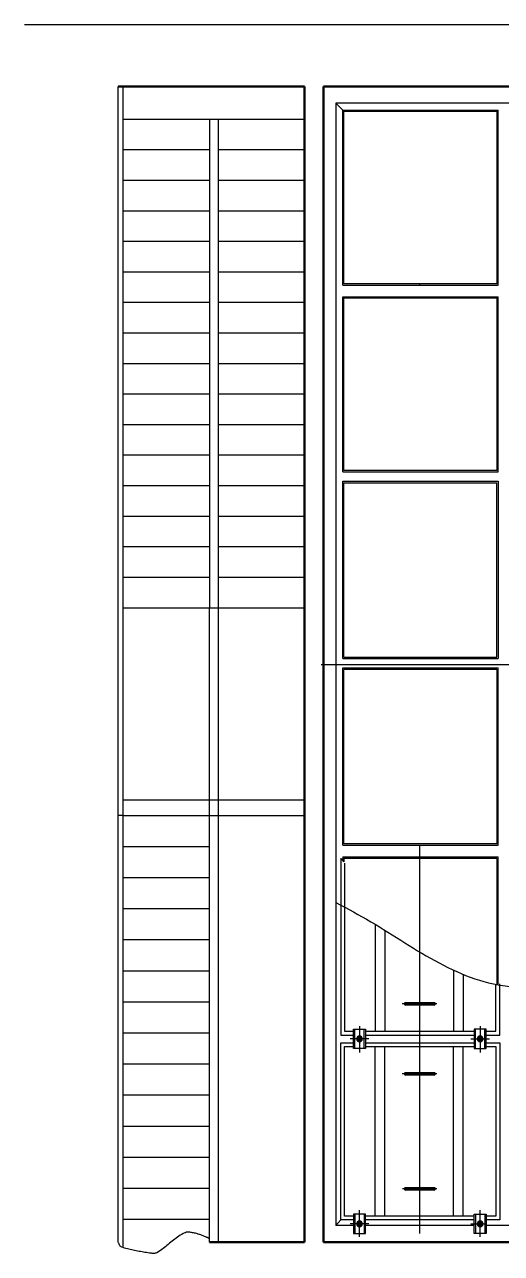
# Model space of a CAD drawing. Extents: x -170 to 1091, y -90 to 504.
# Drawn here: x 224 to 227.84, y 65.93 to 75.84 of the extents above; entities that cross this region are included whole.
import ezdxf

# ---------------------------------------------------------------- set-up
doc = ezdxf.new("R2010")
doc.units = 0
doc.header["$LTSCALE"] = 1000
for name, pattern in [('1 实线', [0]), ('2 虚线', [5.75, 4.5, -1.25]), ('4 点画线', [9, 6.25, -1.25, 0.25, -1.25]), ('5 双点画线', [10.5, 6.25, -1.25, 0.25, -1.25, 0.25, -1.25]), ('PF_CENTER', [400, 250, -50, 50, -50])]:
    doc.linetypes.add(name, pattern=pattern)
for name, color, linetype, lineweight in [('01 粗实线', 7, '1 实线', 50), ('02 细灰线', 253, '1 实线', 25), ('03 细红线', 6, '1 实线', 25), ('04 虚线', 54, '2 虚线', 25), ('05 点画线', 141, '4 点画线', 25), ('07 双点画线', 6, '5 双点画线', 25)]:
    doc.layers.add(name, color=color, linetype=linetype, lineweight=lineweight)
doc.layers.add('02', color=1, linetype='CONTINUOUS')
doc.layers.add('05', color=4, linetype='PF_CENTER')

msp = doc.modelspace()

# ---------------------------------------------------------------- linework, layer by layer
at = {"layer": '01 粗实线'}
for p, q in [((226.25632, 75.33535, 0), (224.75334, 75.33535, 0)), ((226.25632, 75.33535, 0), (226.25632, 66.01535, 0)), ((226.40879, 66.01535, 0), (226.40879, 75.33535, 0)), ((226.40879, 75.33535, 0), (231.55334, 75.33535, 0)), ((226.25632, 66.01535, 0), (225.48863, 66.01535, 0)), ((231.55334, 66.01535, 0), (226.40879, 66.01535, 0))]:
    msp.add_line(p, q, dxfattribs=at)
at = {"layer": '01 粗实线', "color": 253, "lineweight": 25}
for p, q in [((226.50683, 69.16243, 0), (226.50849, 69.16037, 0)), ((226.55219, 69.10616, 0), (226.57122, 69.08254, 0))]:
    msp.add_line(p, q, dxfattribs=at)
at = {"layer": '01 粗实线', "color": 2, "lineweight": 25}
msp.add_open_spline([(225.48863, 66.04495, 0), (225.48695, 66.04574, 0), (225.4836, 66.04733, 0), (225.47863, 66.04977, 0), (225.47365, 66.05217, 0), (225.46865, 66.05451, 0), (225.46102, 66.05774, 0), (225.4508, 66.06178, 0), (225.43806, 66.06681, 0), (225.42531, 66.0717, 0), (225.4125, 66.07645, 0), (225.39903, 66.08148, 0), (225.38464, 66.08598, 0), (225.36925, 66.08938, 0), (225.35376, 66.09213, 0), (225.33817, 66.09437, 0), (225.32569, 66.09672, 0), (225.31605, 66.09769, 0), (225.30939, 66.09701, 0), (225.30285, 66.09555, 0), (225.29648, 66.09344, 0), (225.27583, 66.08469, 0), (225.24263, 66.06551, 0), (225.19929, 66.03321, 0), (225.15791, 65.99817, 0), (225.11586, 65.96406, 0), (225.08428, 65.93965, 0), (225.06163, 65.92826, 0), (225.05087, 65.92585, 0), (225.03985, 65.92494, 0), (225.02875, 65.92524, 0), (225.00539, 65.92809, 0), (224.96993, 65.93361, 0), (224.92226, 65.9414, 0), (224.87485, 65.95044, 0), (224.82834, 65.96276, 0), (224.79373, 65.97005, 0), (224.77358, 65.98067, 0), (224.76775, 65.98883, 0), (224.76305, 65.9978, 0), (224.75881, 66.00723, 0), (224.75514, 66.01305, 0), (224.75334, 66.0159, 0)], degree=3, knots=[0, 0, 0, 0, 0.00557826, 0.01110413, 0.0166291, 0.02215148, 0.02767276, 0.04146282, 0.05512, 0.06877732, 0.08243428, 0.09609053, 0.11191349, 0.12760435, 0.14334537, 0.15910836, 0.17483891, 0.18146115, 0.18808701, 0.19479967, 0.20154005, 0.20819571, 0.26205743, 0.31592525, 0.370241, 0.42462465, 0.47856388, 0.48940023, 0.50028589, 0.51138339, 0.52255257, 0.53352661, 0.58195145, 0.63020725, 0.67842964, 0.72661994, 0.77466768, 0.78407666, 0.79373307, 0.80406349, 0.81457249, 0.82467763, 0.82467763, 0.82467763, 0.82467763], dxfattribs=at)
at = {"layer": '02', "ltscale": 8}
msp.add_line((224, 75.83535, 0), (277.35, 75.83535, 0), dxfattribs=at)
at = {"layer": '02 细灰线', "color": 7}
for p, q in [((224.75334, 69.45556, 0), (224.75334, 75.33535, 0)), ((224.79073, 75.33535, 0), (224.79073, 69.45556, 0)), ((226.50849, 75.20074, 0), (226.50849, 66.97068, 0)), ((229.20041, 75.20074, 0), (226.50849, 75.20074, 0)), ((226.50849, 75.20074, 0), (226.57122, 75.13801, 0)), ((226.56495, 75.14428, 0), (227.81681, 75.14428, 0)), ((226.56495, 73.73287, 0), (226.56495, 75.14428, 0)), ((226.57122, 75.13801, 0), (227.81681, 75.13801, 0)), ((226.57122, 73.74464, 0), (226.57122, 75.13801, 0)), ((227.80505, 75.13801, 0), (227.80505, 73.74464, 0)), ((227.81681, 75.13801, 0), (227.80505, 75.13801, 0)), ((224.79073, 75.07336, 0), (226.25632, 75.07336, 0)), ((225.48863, 75.07336, 0), (225.48863, 71.1327, 0)), ((225.55842, 75.07336, 0), (225.55842, 71.1327, 0)), ((224.79073, 74.82707, 0), (225.48863, 74.82707, 0)), ((225.55842, 74.82707, 0), (226.25632, 74.82707, 0)), ((224.79073, 74.58078, 0), (225.48863, 74.58078, 0)), ((225.55842, 74.58078, 0), (226.25632, 74.58078, 0)), ((224.79073, 74.33449, 0), (225.48863, 74.33449, 0)), ((225.55842, 74.33449, 0), (226.25632, 74.33449, 0)), ((224.79073, 74.0882, 0), (225.48863, 74.0882, 0)), ((225.55842, 74.0882, 0), (226.25632, 74.0882, 0)), ((224.79073, 73.8419, 0), (225.48863, 73.8419, 0)), ((225.55842, 73.8419, 0), (226.25632, 73.8419, 0)), ((227.80505, 73.74464, 0), (226.57122, 73.74464, 0)), ((226.50849, 73.69524, 0), (226.50849, 66.14971, 0)), ((226.56495, 72.22737, 0), (226.56495, 73.63878, 0)), ((226.56495, 73.63878, 0), (227.81681, 73.63878, 0)), ((226.56495, 73.63878, 0), (226.57122, 73.63251, 0)), ((224.79073, 73.59561, 0), (225.48863, 73.59561, 0)), ((225.55842, 73.59561, 0), (226.25632, 73.59561, 0)), ((226.57122, 72.23913, 0), (226.57122, 73.63251, 0)), ((226.57122, 73.63251, 0), (227.81681, 73.63251, 0)), ((227.80505, 73.63251, 0), (227.80505, 72.23913, 0)), ((227.81681, 73.63251, 0), (227.80505, 73.63251, 0)), ((224.79073, 73.34932, 0), (225.48863, 73.34932, 0)), ((225.55842, 73.34932, 0), (226.25632, 73.34932, 0)), ((224.79073, 73.10303, 0), (225.48863, 73.10303, 0)), ((225.55842, 73.10303, 0), (226.25632, 73.10303, 0)), ((224.79073, 72.85674, 0), (225.48863, 72.85674, 0)), ((225.55842, 72.85674, 0), (226.25632, 72.85674, 0)), ((224.79073, 72.61045, 0), (225.48863, 72.61045, 0)), ((225.55842, 72.61045, 0), (226.25632, 72.61045, 0)), ((224.79073, 72.36416, 0), (225.48863, 72.36416, 0)), ((225.55842, 72.36416, 0), (226.25632, 72.36416, 0)), ((226.56495, 70.72187, 0), (226.56495, 72.15209, 0)), ((227.80505, 72.23913, 0), (226.57122, 72.23913, 0)), ((224.79073, 72.11787, 0), (225.48863, 72.11787, 0)), ((225.55842, 72.11787, 0), (226.25632, 72.11787, 0)), ((226.57122, 70.73363, 0), (226.57122, 72.14033, 0)), ((226.57122, 72.14033, 0), (227.80505, 72.14033, 0)), ((227.80505, 70.73363, 0), (227.80505, 72.14033, 0)), ((224.79073, 71.87157, 0), (225.48863, 71.87157, 0)), ((225.55842, 71.87157, 0), (226.25632, 71.87157, 0)), ((224.79073, 71.62528, 0), (225.48863, 71.62528, 0)), ((225.55842, 71.62528, 0), (226.25632, 71.62528, 0)), ((224.79073, 71.37899, 0), (225.48863, 71.37899, 0)), ((225.55842, 71.37899, 0), (226.25632, 71.37899, 0)), ((224.79073, 71.1327, 0), (226.25632, 71.1327, 0)), ((225.48863, 66.01535, 0), (225.48863, 71.1327, 0)), ((225.55842, 71.1327, 0), (225.55842, 66.01535, 0)), ((226.57122, 70.73363, 0), (227.80505, 70.73363, 0)), ((226.56495, 69.21718, 0), (226.56495, 70.64659, 0)), ((227.80505, 70.63483, 0), (226.57122, 70.63483, 0)), ((226.57122, 69.22894, 0), (226.57122, 70.63483, 0)), ((227.80505, 70.63483, 0), (227.80505, 69.22894, 0)), ((224.79073, 69.58268, 0), (226.25632, 69.58268, 0)), ((224.79073, 69.45556, 0), (224.75334, 69.45556, 0)), ((224.79073, 69.45556, 0), (226.25632, 69.45556, 0)), ((227.80505, 69.22894, 0), (226.57122, 69.22894, 0)), ((226.54692, 69.11213, 0), (226.54692, 68.45737, 0)), ((226.56495, 69.12308, 0), (226.56495, 69.08976, 0)), ((227.80505, 69.11132, 0), (226.57122, 69.11132, 0)), ((226.57122, 69.11132, 0), (226.57122, 69.08197, 0)), ((227.80505, 69.11132, 0), (227.80505, 68.09462, 0)), ((226.50849, 68.45737, 0), (226.50849, 67.70462, 0)), ((226.54692, 68.45737, 0), (226.54692, 67.68625, 0)), ((227.82936, 67.68625, 0), (227.82936, 68.09792, 0)), ((227.3009, 67.94691, 0), (227.0688, 67.94691, 0)), ((227.3009, 67.92809, 0), (227.0688, 67.92809, 0)), ((226.50849, 67.70462, 0), (226.50849, 66.95186, 0)), ((226.54692, 67.68625, 0), (226.6493, 67.68625, 0)), ((226.54692, 67.62419, 0), (226.6493, 67.62419, 0)), ((226.54692, 66.95186, 0), (226.54692, 67.62419, 0)), ((226.74809, 67.68625, 0), (227.6216, 67.68625, 0)), ((226.74809, 67.62419, 0), (227.6216, 67.62419, 0)), ((227.7204, 67.68625, 0), (227.82936, 67.68625, 0)), ((227.7204, 67.62419, 0), (227.82936, 67.62419, 0)), ((227.82936, 67.62419, 0), (227.82936, 66.95186, 0)), ((227.3009, 67.38234, 0), (227.0688, 67.38234, 0)), ((227.3009, 67.36353, 0), (227.0688, 67.36353, 0)), ((226.50849, 66.95186, 0), (226.50849, 66.14971, 0)), ((226.54692, 66.19474, 0), (226.54692, 66.95186, 0)), ((227.82936, 66.95186, 0), (227.82936, 66.19474, 0)), ((227.3009, 66.45473, 0), (227.0688, 66.45473, 0)), ((227.3009, 66.43592, 0), (227.0688, 66.43592, 0)), ((226.54692, 66.19474, 0), (226.50849, 66.14971, 0)), ((226.6493, 66.14971, 0), (226.50849, 66.14971, 0)), ((226.6493, 66.19474, 0), (226.54692, 66.19474, 0)), ((227.6216, 66.19474, 0), (226.74809, 66.19474, 0)), ((227.6216, 66.14971, 0), (226.74809, 66.14971, 0)), ((227.82936, 66.19474, 0), (227.7204, 66.19474, 0)), ((228.03976, 66.14971, 0), (227.7204, 66.14971, 0))]:
    msp.add_line(p, q, dxfattribs=at)
at = {"layer": '02 细灰线', "color": 7, "elevation": 0}
for points in [[(226.74809, 67.57681), (226.6493, 67.57681), (226.6493, 67.73363), (226.74809, 67.73363)], [(227.6216, 67.57681), (227.7204, 67.57681), (227.7204, 67.73363), (227.6216, 67.73363)], [(226.69869, 67.67574), (226.67988, 67.66548), (226.67988, 67.64496), (226.69869, 67.6347), (226.71751, 67.64496), (226.71751, 67.66548)], [(227.671, 67.67574), (227.68982, 67.66548), (227.68982, 67.64496), (227.671, 67.6347), (227.65218, 67.64496), (227.65218, 67.66548)], [(226.74809, 66.24145), (226.6493, 66.24145), (226.6493, 66.08463), (226.74809, 66.08463)], [(227.6216, 66.24145), (227.7204, 66.24145), (227.7204, 66.08463), (227.6216, 66.08463)], [(226.69869, 66.14252), (226.67988, 66.15278), (226.67988, 66.1733), (226.69869, 66.18356), (226.71751, 66.1733), (226.71751, 66.15278)], [(227.671, 66.14252), (227.68982, 66.15278), (227.68982, 66.1733), (227.671, 66.18356), (227.65218, 66.1733), (227.65218, 66.15278)]]:
    msp.add_lwpolyline(points, close=True, dxfattribs=at)
at = {"layer": '02 细灰线', "color": 7}
for centre, radius, start, end in [((227.0688, 67.9375, 0), 0.00941, 89.971692, 269.999987), ((227.3009, 67.9375, 0), 0.00941, 269.982951, 89.999947), ((227.3009, 67.9375, 0), 0.000000000765, 90, 270), ((227.3009, 67.9375, 0), 0.000000000765, 270, 90), ((226.69869, 67.65522, 0), 0.02352, 90, 270), ((226.69869, 67.65522, 0), 0.01804, 90, 270), ((226.69869, 67.65522, 0), 0.01255, 90, 270), ((226.69869, 67.65522, 0), 0.02352, 270, 90), ((226.69869, 67.65522, 0), 0.01804, 270, 90), ((226.69869, 67.65522, 0), 0.01255, 270, 90), ((227.671, 67.65522, 0), 0.02352, 90, 270), ((227.671, 67.65522, 0), 0.01804, 90, 270), ((227.671, 67.65522, 0), 0.01255, 90, 270), ((227.671, 67.65522, 0), 0.02352, 270, 90), ((227.671, 67.65522, 0), 0.01804, 270, 90), ((227.671, 67.65522, 0), 0.01255, 270, 90), ((227.0688, 67.37294, 0), 0.00941, 90, 270.028295), ((227.3009, 67.37294, 0), 0.00941, 270, 90.016995), ((227.3009, 67.37294, 0), 0.000000000765, 90, 270), ((227.3009, 67.37294, 0), 0.000000000765, 270, 90), ((227.0688, 66.44532, 0), 0.00941, 89.971692, 269.999987), ((227.3009, 66.44532, 0), 0.00941, 269.982951, 89.999947), ((227.3009, 66.44532, 0), 0.000000000765, 90, 270), ((227.3009, 66.44532, 0), 0.000000000765, 270, 90), ((226.69869, 66.16304, 0), 0.02352, 90, 270), ((226.69869, 66.16304, 0), 0.01804, 90, 270), ((226.69869, 66.16304, 0), 0.01255, 90, 270), ((226.69869, 66.16304, 0), 0.02352, 270, 90), ((226.69869, 66.16304, 0), 0.01804, 270, 90), ((226.69869, 66.16304, 0), 0.01255, 270, 90), ((227.671, 66.16304, 0), 0.02352, 90, 270), ((227.671, 66.16304, 0), 0.01804, 90, 270), ((227.671, 66.16304, 0), 0.01255, 90, 270), ((227.671, 66.16304, 0), 0.02352, 270, 90), ((227.671, 66.16304, 0), 0.01804, 270, 90), ((227.671, 66.16304, 0), 0.01255, 270, 90)]:
    msp.add_arc(centre, radius, start, end, dxfattribs=at)
at = {"layer": '02 细灰线'}
msp.add_open_spline([(226.50849, 68.75432, 0), (226.60288, 68.70435, 0), (226.79284, 68.60378, 0), (227.06232, 68.42798, 0), (227.33616, 68.26417, 0), (227.62222, 68.12911, 0), (228.00049, 68.05105, 0), (228.45704, 68.06184, 0), (228.98126, 68.12123, 0), (229.50242, 68.21929, 0), (230.02209, 68.32802, 0), (230.37197, 68.38135, 0), (230.54636, 68.40793, 0)], degree=3, knots=[0, 0, 0, 0, 0.3202152, 0.6445154, 0.9644314, 1.277839, 1.5880541, 2.1132581, 2.6396907, 3.1707688, 3.7031808, 4.2322871, 4.2322871, 4.2322871, 4.2322871], dxfattribs=at)
at = {"layer": '03 细红线'}
for p, q in [((227.81681, 73.73287, 0), (227.81681, 75.14428, 0)), ((226.56495, 73.73287, 0), (227.81681, 73.73287, 0)), ((227.81681, 72.22737, 0), (227.81681, 73.63878, 0)), ((226.56495, 72.22737, 0), (227.81681, 72.22737, 0)), ((226.56495, 72.15209, 0), (227.81681, 72.15209, 0)), ((227.81681, 72.15209, 0), (227.81681, 70.72187, 0)), ((226.56495, 70.72187, 0), (227.81681, 70.72187, 0)), ((226.56495, 70.64659, 0), (227.81681, 70.64659, 0)), ((227.81681, 69.21718, 0), (227.81681, 70.64659, 0)), ((226.56495, 69.21718, 0), (227.81681, 69.21718, 0)), ((226.56495, 69.12308, 0), (227.81681, 69.12308, 0)), ((227.81681, 68.09622, 0), (227.81681, 69.12308, 0))]:
    msp.add_line(p, q, dxfattribs=at)
for centre, start, end in [((226.69869, 67.65522, 0), 180, 90), ((227.671, 67.65522, 0), 90, 0.000001), ((226.69869, 66.16304, 0), 270, 180.000002), ((227.671, 66.16304, 0), 0.000001, 270)]:
    msp.add_arc(centre, 0.01019, start, end, dxfattribs=at)
at = {"layer": '04 虚线'}
for p, q in [((226.57828, 69.07322, 0), (226.57828, 68.45737, 0)), ((226.82415, 68.57888, 0), (226.82415, 67.71761, 0)), ((226.90257, 68.53032, 0), (226.90257, 67.71761, 0)), ((226.57828, 68.45737, 0), (226.57828, 67.71761, 0)), ((227.4547, 68.2108, 0), (227.4547, 67.71761, 0)), ((227.53311, 68.17628, 0), (227.53311, 67.71761, 0)), ((227.79799, 67.71761, 0), (227.79799, 68.09365, 0)), ((226.57828, 67.71761, 0), (226.6493, 67.71761, 0)), ((226.66106, 67.57681, 0), (226.66106, 67.73363, 0)), ((226.73633, 67.57681, 0), (226.73633, 67.73363, 0)), ((226.74809, 67.71761, 0), (227.6216, 67.71761, 0)), ((227.63336, 67.57681, 0), (227.63336, 67.73363, 0)), ((227.70864, 67.57681, 0), (227.70864, 67.73363, 0)), ((227.7204, 67.71761, 0), (227.79799, 67.71761, 0)), ((226.57828, 67.59282, 0), (226.6493, 67.59282, 0)), ((226.57828, 66.95186, 0), (226.57828, 67.59282, 0)), ((226.74809, 67.59282, 0), (227.6216, 67.59282, 0)), ((226.82415, 66.22611, 0), (226.82415, 67.59282, 0)), ((226.90257, 66.22611, 0), (226.90257, 67.59282, 0)), ((227.4547, 66.22611, 0), (227.4547, 67.59282, 0)), ((227.53311, 66.22611, 0), (227.53311, 67.59282, 0)), ((227.7204, 67.59282, 0), (227.79799, 67.59282, 0)), ((227.79799, 67.59282, 0), (227.79799, 66.95186, 0)), ((226.57828, 66.22611, 0), (226.57828, 66.94794, 0)), ((227.79799, 66.94794, 0), (227.79799, 66.22611, 0)), ((226.6493, 66.22611, 0), (226.57828, 66.22611, 0)), ((226.66106, 66.24145, 0), (226.66106, 66.08463, 0)), ((226.73633, 66.24145, 0), (226.73633, 66.08463, 0)), ((227.6216, 66.22611, 0), (226.74809, 66.22611, 0)), ((227.63336, 66.24145, 0), (227.63336, 66.08463, 0)), ((227.70864, 66.24145, 0), (227.70864, 66.08463, 0)), ((227.79799, 66.22611, 0), (227.7204, 66.22611, 0))]:
    msp.add_line(p, q, dxfattribs=at)
at = {"layer": '05', "ltscale": 8}
msp.add_line((226.38879, 70.67535, 0), (231.57334, 70.67535, 0), dxfattribs=at)
at = {"layer": '05 点画线'}
for p, q in [((227.18147, 75.14428, 0), (227.18147, 75.13801, 0)), ((227.18147, 73.74464, 0), (227.18147, 73.73287, 0)), ((227.18147, 73.74464, 0), (227.18147, 73.73287, 0)), ((227.18147, 73.63878, 0), (227.18147, 73.63251, 0)), ((227.18147, 73.63878, 0), (227.18147, 73.63251, 0)), ((227.18147, 69.21012, 0), (227.18147, 67.97881, 0)), ((227.18485, 66.08463, 0), (227.18485, 68.37545, 0)), ((227.32209, 67.9375, 0), (227.04331, 67.9375, 0)), ((227.0688, 67.92809, 0), (227.0688, 67.94691, 0)), ((227.3009, 67.92809, 0), (227.3009, 67.94691, 0)), ((226.69869, 67.75872, 0), (226.69869, 67.54462, 0)), ((227.671, 67.75872, 0), (227.671, 67.54462, 0)), ((226.77319, 67.65522, 0), (226.6242, 67.65522, 0)), ((227.18485, 66.1541, 0), (227.18485, 67.66417, 0)), ((227.59651, 67.65522, 0), (227.74549, 67.65522, 0)), ((227.32209, 67.37294, 0), (227.04331, 67.37294, 0)), ((227.0688, 67.38234, 0), (227.0688, 67.36353, 0)), ((227.3009, 67.38234, 0), (227.3009, 67.36353, 0)), ((227.32044, 66.44532, 0), (227.04414, 66.44532, 0)), ((227.0688, 66.43592, 0), (227.0688, 66.45473, 0)), ((227.3009, 66.43592, 0), (227.3009, 66.45473, 0)), ((226.69869, 66.05954, 0), (226.69869, 66.27364, 0)), ((227.671, 66.05954, 0), (227.671, 66.27364, 0)), ((226.6493, 66.16304, 0), (226.6242, 66.16304, 0)), ((226.77319, 66.16304, 0), (226.66106, 66.16304, 0)), ((227.59651, 66.16304, 0), (227.70864, 66.16304, 0))]:
    msp.add_line(p, q, dxfattribs=at)
at = {"layer": '07 双点画线', "color": 2}
for p, q in [((224.75334, 66.0159, 0), (224.75334, 69.45556, 0)), ((224.79073, 69.45556, 0), (224.79073, 65.98037, 0)), ((225.48863, 69.20495, 0), (224.79073, 69.20495, 0)), ((225.48863, 68.95435, 0), (224.79073, 68.95435, 0)), ((225.48863, 68.70375, 0), (224.79073, 68.70375, 0)), ((225.48863, 68.45314, 0), (224.79073, 68.45314, 0)), ((225.48863, 68.20254, 0), (224.79073, 68.20254, 0)), ((225.48863, 67.95193, 0), (224.79073, 67.95193, 0)), ((225.48863, 67.70133, 0), (224.79073, 67.70133, 0)), ((225.48863, 67.45072, 0), (224.79073, 67.45072, 0)), ((225.48863, 67.20012, 0), (224.79073, 67.20012, 0)), ((225.48863, 66.94952, 0), (224.79073, 66.94952, 0)), ((225.48863, 66.69891, 0), (224.79073, 66.69891, 0)), ((225.48863, 66.44831, 0), (224.79073, 66.44831, 0)), ((225.48863, 66.1977, 0), (224.79073, 66.1977, 0))]:
    msp.add_line(p, q, dxfattribs=at)

doc.saveas('drawing.dxf')
